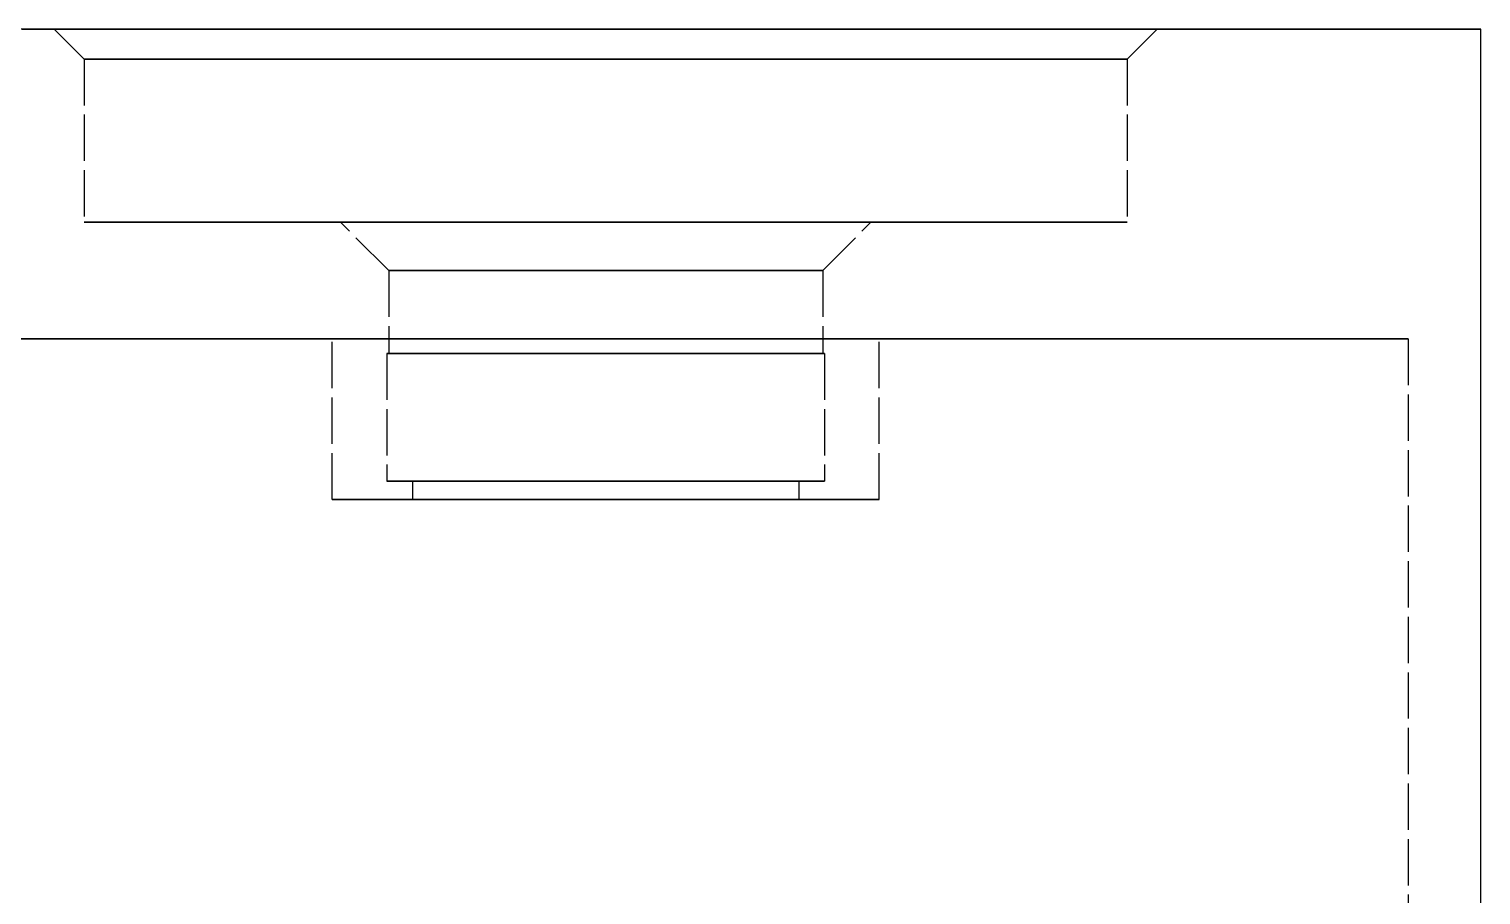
# Model space of a CAD drawing. Header units: millimetres. Extents: x -32 to 143, y -17 to 136.
# Drawn here: x 66.19 to 106, y 28.75 to 52.5 of the extents above; entities that cross this region are included whole.
import ezdxf

# ---------------------------------------------------------------- set-up
doc = ezdxf.new("R2010")
doc.units = ezdxf.units.MM
doc.linetypes.add('DASHED', pattern=[1.524, 1.27, -0.254])
doc.layers.add('HIDDEN', color=8, linetype='DASHED')
doc.layers.add('VISIBLE', color=7, linetype='CONTINUOUS')

msp = doc.modelspace()

# ---------------------------------------------------------------- linework, layer by layer
at = {"layer": 'HIDDEN'}
for points in [[(106, 52.5), (105.2381, 52.5), (104.47619, 52.5), (103.71429, 52.5), (102.95238, 52.5), (102.19048, 52.5), (101.42857, 52.5), (100.66667, 52.5), (99.90476, 52.5), (99.14286, 52.5), (98.38095, 52.5), (97.61905, 52.5), (96.85714, 52.5), (96.09524, 52.5), (95.33333, 52.5), (94.57143, 52.5), (93.80952, 52.5), (93.04762, 52.5), (92.28571, 52.5), (91.52381, 52.5), (90.7619, 52.5), (90, 52.5), (89.2381, 52.5), (88.47619, 52.5), (87.71429, 52.5), (86.95238, 52.5), (86.19048, 52.5), (85.42857, 52.5), (84.66667, 52.5), (83.90476, 52.5), (83.14286, 52.5), (82.38095, 52.5), (81.61905, 52.5), (80.85714, 52.5), (80.09524, 52.5), (79.33333, 52.5), (78.57143, 52.5), (77.80952, 52.5), (77.04762, 52.5), (76.28571, 52.5), (75.52381, 52.5), (74.7619, 52.5), (74, 52.5), (73.2381, 52.5), (72.47619, 52.5), (71.71429, 52.5), (70.95238, 52.5), (70.19048, 52.5), (69.42857, 52.5), (68.66667, 52.5), (67.90476, 52.5), (67.14286, 52.5), (66.38095, 52.5), (65.61905, 52.5)], [(97.12426, 52.5), (96.64413, 52.5), (96.16399, 52.5), (95.68386, 52.5), (95.20372, 52.5), (94.72359, 52.5), (94.24345, 52.5), (93.76332, 52.5), (93.28318, 52.5), (92.80305, 52.5), (92.32291, 52.5), (91.84278, 52.5), (91.36264, 52.5), (90.8825, 52.5), (90.40237, 52.5), (89.92223, 52.5), (89.4421, 52.5), (88.96196, 52.5), (88.48183, 52.5), (88.00169, 52.5), (87.52156, 52.5), (87.04142, 52.5), (86.56129, 52.5), (86.08115, 52.5), (85.60102, 52.5), (85.12088, 52.5), (84.64074, 52.5), (84.16061, 52.5), (83.68047, 52.5), (83.20034, 52.5), (82.7202, 52.5), (82.24007, 52.5), (81.75993, 52.5), (81.2798, 52.5), (80.79966, 52.5), (80.31953, 52.5), (79.83939, 52.5), (79.35926, 52.5), (78.87912, 52.5), (78.39898, 52.5), (77.91885, 52.5), (77.43871, 52.5), (76.95858, 52.5), (76.47844, 52.5), (75.99831, 52.5), (75.51817, 52.5), (75.03804, 52.5), (74.5579, 52.5), (74.07777, 52.5), (73.59763, 52.5), (73.1175, 52.5), (72.63736, 52.5), (72.15722, 52.5), (71.67709, 52.5), (71.19695, 52.5), (70.71682, 52.5), (70.23668, 52.5), (69.75655, 52.5), (69.27641, 52.5), (68.79628, 52.5), (68.31614, 52.5), (67.83601, 52.5), (67.35587, 52.5), (66.87574, 52.5)], [(66.87574, 52.5), (67.1158, 52.5), (67.35587, 52.5), (67.59594, 52.5), (67.83601, 52.5), (68.07607, 52.5), (68.31614, 52.5), (68.55621, 52.5), (68.79628, 52.5), (69.03635, 52.5), (69.27641, 52.5), (69.51648, 52.5), (69.75655, 52.5), (69.99662, 52.5), (70.23668, 52.5), (70.47675, 52.5), (70.71682, 52.5), (70.95689, 52.5), (71.19695, 52.5), (71.43702, 52.5), (71.67709, 52.5), (71.91716, 52.5), (72.15722, 52.5), (72.39729, 52.5), (72.63736, 52.5), (72.87743, 52.5), (73.1175, 52.5), (73.35756, 52.5), (73.59763, 52.5), (73.8377, 52.5), (74.07777, 52.5), (74.31783, 52.5), (74.5579, 52.5), (74.79797, 52.5), (75.03804, 52.5), (75.2781, 52.5), (75.51817, 52.5), (75.75824, 52.5), (75.99831, 52.5), (76.23838, 52.5), (76.47844, 52.5), (76.71851, 52.5), (76.95858, 52.5), (77.19865, 52.5), (77.43871, 52.5), (77.67878, 52.5), (77.91885, 52.5), (78.15892, 52.5), (78.39898, 52.5), (78.63905, 52.5), (78.87912, 52.5), (79.11919, 52.5), (79.35926, 52.5), (79.59932, 52.5), (79.83939, 52.5), (80.07946, 52.5), (80.31953, 52.5), (80.55959, 52.5), (80.79966, 52.5), (81.03973, 52.5), (81.2798, 52.5), (81.51986, 52.5), (81.75993, 52.5), (82, 52.5)], [(67.7, 51.67574), (66.87574, 52.5)], [(82, 52.5), (82.24007, 52.5), (82.48014, 52.5), (82.7202, 52.5), (82.96027, 52.5), (83.20034, 52.5), (83.44041, 52.5), (83.68047, 52.5), (83.92054, 52.5), (84.16061, 52.5), (84.40068, 52.5), (84.64074, 52.5), (84.88081, 52.5), (85.12088, 52.5), (85.36095, 52.5), (85.60102, 52.5), (85.84108, 52.5), (86.08115, 52.5), (86.32122, 52.5), (86.56129, 52.5), (86.80135, 52.5), (87.04142, 52.5), (87.28149, 52.5), (87.52156, 52.5), (87.76162, 52.5), (88.00169, 52.5), (88.24176, 52.5), (88.48183, 52.5), (88.7219, 52.5), (88.96196, 52.5), (89.20203, 52.5), (89.4421, 52.5), (89.68217, 52.5), (89.92223, 52.5), (90.1623, 52.5), (90.40237, 52.5), (90.64244, 52.5), (90.8825, 52.5), (91.12257, 52.5), (91.36264, 52.5), (91.60271, 52.5), (91.84278, 52.5), (92.08284, 52.5), (92.32291, 52.5), (92.56298, 52.5), (92.80305, 52.5), (93.04311, 52.5), (93.28318, 52.5), (93.52325, 52.5), (93.76332, 52.5), (94.00338, 52.5), (94.24345, 52.5), (94.48352, 52.5), (94.72359, 52.5), (94.96365, 52.5), (95.20372, 52.5), (95.44379, 52.5), (95.68386, 52.5), (95.92393, 52.5), (96.16399, 52.5), (96.40406, 52.5), (96.64413, 52.5), (96.8842, 52.5), (97.12426, 52.5)], [(96.3, 51.67574), (97.12426, 52.5)], [(96.3, 51.67574), (95.84603, 51.67574), (95.39206, 51.67574), (94.9381, 51.67574), (94.48413, 51.67574), (94.03016, 51.67574), (93.57619, 51.67574), (93.12222, 51.67574), (92.66825, 51.67574), (92.21429, 51.67574), (91.76032, 51.67574), (91.30635, 51.67574), (90.85238, 51.67574), (90.39841, 51.67574), (89.94444, 51.67574), (89.49048, 51.67574), (89.03651, 51.67574), (88.58254, 51.67574), (88.12857, 51.67574), (87.6746, 51.67574), (87.22063, 51.67574), (86.76667, 51.67574), (86.3127, 51.67574), (85.85873, 51.67574), (85.40476, 51.67574), (84.95079, 51.67574), (84.49683, 51.67574), (84.04286, 51.67574), (83.58889, 51.67574), (83.13492, 51.67574), (82.68095, 51.67574), (82.22698, 51.67574), (81.77302, 51.67574), (81.31905, 51.67574), (80.86508, 51.67574), (80.41111, 51.67574), (79.95714, 51.67574), (79.50317, 51.67574), (79.04921, 51.67574), (78.59524, 51.67574), (78.14127, 51.67574), (77.6873, 51.67574), (77.23333, 51.67574), (76.77937, 51.67574), (76.3254, 51.67574), (75.87143, 51.67574), (75.41746, 51.67574), (74.96349, 51.67574), (74.50952, 51.67574), (74.05556, 51.67574), (73.60159, 51.67574), (73.14762, 51.67574), (72.69365, 51.67574), (72.23968, 51.67574), (71.78571, 51.67574), (71.33175, 51.67574), (70.87778, 51.67574), (70.42381, 51.67574), (69.96984, 51.67574), (69.51587, 51.67574), (69.0619, 51.67574), (68.60794, 51.67574), (68.15397, 51.67574), (67.7, 51.67574)], [(67.7, 51.67574), (67.92698, 51.67574), (68.15397, 51.67574), (68.38095, 51.67574), (68.60794, 51.67574), (68.83492, 51.67574), (69.0619, 51.67574), (69.28889, 51.67574), (69.51587, 51.67574), (69.74286, 51.67574), (69.96984, 51.67574), (70.19683, 51.67574), (70.42381, 51.67574), (70.65079, 51.67574), (70.87778, 51.67574), (71.10476, 51.67574), (71.33175, 51.67574), (71.55873, 51.67574), (71.78571, 51.67574), (72.0127, 51.67574), (72.23968, 51.67574), (72.46667, 51.67574), (72.69365, 51.67574), (72.92063, 51.67574), (73.14762, 51.67574), (73.3746, 51.67574), (73.60159, 51.67574), (73.82857, 51.67574), (74.05556, 51.67574), (74.28254, 51.67574), (74.50952, 51.67574), (74.73651, 51.67574), (74.96349, 51.67574), (75.19048, 51.67574), (75.41746, 51.67574), (75.64444, 51.67574), (75.87143, 51.67574), (76.09841, 51.67574), (76.3254, 51.67574), (76.55238, 51.67574), (76.77937, 51.67574), (77.00635, 51.67574), (77.23333, 51.67574), (77.46032, 51.67574), (77.6873, 51.67574), (77.91429, 51.67574), (78.14127, 51.67574), (78.36825, 51.67574), (78.59524, 51.67574), (78.82222, 51.67574), (79.04921, 51.67574), (79.27619, 51.67574), (79.50317, 51.67574), (79.73016, 51.67574), (79.95714, 51.67574), (80.18413, 51.67574), (80.41111, 51.67574), (80.6381, 51.67574), (80.86508, 51.67574), (81.09206, 51.67574), (81.31905, 51.67574), (81.54603, 51.67574), (81.77302, 51.67574), (82, 51.67574)], [(67.7, 51.67574), (67.7, 47.2)], [(82, 51.67574), (82.22698, 51.67574), (82.45397, 51.67574), (82.68095, 51.67574), (82.90794, 51.67574), (83.13492, 51.67574), (83.3619, 51.67574), (83.58889, 51.67574), (83.81587, 51.67574), (84.04286, 51.67574), (84.26984, 51.67574), (84.49683, 51.67574), (84.72381, 51.67574), (84.95079, 51.67574), (85.17778, 51.67574), (85.40476, 51.67574), (85.63175, 51.67574), (85.85873, 51.67574), (86.08571, 51.67574), (86.3127, 51.67574), (86.53968, 51.67574), (86.76667, 51.67574), (86.99365, 51.67574), (87.22063, 51.67574), (87.44762, 51.67574), (87.6746, 51.67574), (87.90159, 51.67574), (88.12857, 51.67574), (88.35556, 51.67574), (88.58254, 51.67574), (88.80952, 51.67574), (89.03651, 51.67574), (89.26349, 51.67574), (89.49048, 51.67574), (89.71746, 51.67574), (89.94444, 51.67574), (90.17143, 51.67574), (90.39841, 51.67574), (90.6254, 51.67574), (90.85238, 51.67574), (91.07937, 51.67574), (91.30635, 51.67574), (91.53333, 51.67574), (91.76032, 51.67574), (91.9873, 51.67574), (92.21429, 51.67574), (92.44127, 51.67574), (92.66825, 51.67574), (92.89524, 51.67574), (93.12222, 51.67574), (93.34921, 51.67574), (93.57619, 51.67574), (93.80317, 51.67574), (94.03016, 51.67574), (94.25714, 51.67574), (94.48413, 51.67574), (94.71111, 51.67574), (94.9381, 51.67574), (95.16508, 51.67574), (95.39206, 51.67574), (95.61905, 51.67574), (95.84603, 51.67574), (96.07302, 51.67574), (96.3, 51.67574)], [(96.3, 51.67574), (96.3, 47.2)], [(96.3, 47.2), (95.84603, 47.2), (95.39206, 47.2), (94.9381, 47.2), (94.48413, 47.2), (94.03016, 47.2), (93.57619, 47.2), (93.12222, 47.2), (92.66825, 47.2), (92.21429, 47.2), (91.76032, 47.2), (91.30635, 47.2), (90.85238, 47.2), (90.39841, 47.2), (89.94444, 47.2), (89.49048, 47.2), (89.03651, 47.2), (88.58254, 47.2), (88.12857, 47.2), (87.6746, 47.2), (87.22063, 47.2), (86.76667, 47.2), (86.3127, 47.2), (85.85873, 47.2), (85.40476, 47.2), (84.95079, 47.2), (84.49683, 47.2), (84.04286, 47.2), (83.58889, 47.2), (83.13492, 47.2), (82.68095, 47.2), (82.22698, 47.2), (81.77302, 47.2), (81.31905, 47.2), (80.86508, 47.2), (80.41111, 47.2), (79.95714, 47.2), (79.50317, 47.2), (79.04921, 47.2), (78.59524, 47.2), (78.14127, 47.2), (77.6873, 47.2), (77.23333, 47.2), (76.77937, 47.2), (76.3254, 47.2), (75.87143, 47.2), (75.41746, 47.2), (74.96349, 47.2), (74.50952, 47.2), (74.05556, 47.2), (73.60159, 47.2), (73.14762, 47.2), (72.69365, 47.2), (72.23968, 47.2), (71.78571, 47.2), (71.33175, 47.2), (70.87778, 47.2), (70.42381, 47.2), (69.96984, 47.2), (69.51587, 47.2), (69.0619, 47.2), (68.60794, 47.2), (68.15397, 47.2), (67.7, 47.2)], [(67.7, 47.2), (67.92698, 47.2), (68.15397, 47.2), (68.38095, 47.2), (68.60794, 47.2), (68.83492, 47.2), (69.0619, 47.2), (69.28889, 47.2), (69.51587, 47.2), (69.74286, 47.2), (69.96984, 47.2), (70.19683, 47.2), (70.42381, 47.2), (70.65079, 47.2), (70.87778, 47.2), (71.10476, 47.2), (71.33175, 47.2), (71.55873, 47.2), (71.78571, 47.2), (72.0127, 47.2), (72.23968, 47.2), (72.46667, 47.2), (72.69365, 47.2), (72.92063, 47.2), (73.14762, 47.2), (73.3746, 47.2), (73.60159, 47.2), (73.82857, 47.2), (74.05556, 47.2), (74.28254, 47.2), (74.50952, 47.2), (74.73651, 47.2), (74.96349, 47.2), (75.19048, 47.2), (75.41746, 47.2), (75.64444, 47.2), (75.87143, 47.2), (76.09841, 47.2), (76.3254, 47.2), (76.55238, 47.2), (76.77937, 47.2), (77.00635, 47.2), (77.23333, 47.2), (77.46032, 47.2), (77.6873, 47.2), (77.91429, 47.2), (78.14127, 47.2), (78.36825, 47.2), (78.59524, 47.2), (78.82222, 47.2), (79.04921, 47.2), (79.27619, 47.2), (79.50317, 47.2), (79.73016, 47.2), (79.95714, 47.2), (80.18413, 47.2), (80.41111, 47.2), (80.6381, 47.2), (80.86508, 47.2), (81.09206, 47.2), (81.31905, 47.2), (81.54603, 47.2), (81.77302, 47.2), (82, 47.2)], [(89.27426, 47.2), (89.04334, 47.2), (88.81241, 47.2), (88.58148, 47.2), (88.35055, 47.2), (88.11962, 47.2), (87.88869, 47.2), (87.65776, 47.2), (87.42683, 47.2), (87.1959, 47.2), (86.96497, 47.2), (86.73404, 47.2), (86.50312, 47.2), (86.27219, 47.2), (86.04126, 47.2), (85.81033, 47.2), (85.5794, 47.2), (85.34847, 47.2), (85.11754, 47.2), (84.88661, 47.2), (84.65568, 47.2), (84.42475, 47.2), (84.19383, 47.2), (83.9629, 47.2), (83.73197, 47.2), (83.50104, 47.2), (83.27011, 47.2), (83.03918, 47.2), (82.80825, 47.2), (82.57732, 47.2), (82.34639, 47.2), (82.11546, 47.2), (81.88454, 47.2), (81.65361, 47.2), (81.42268, 47.2), (81.19175, 47.2), (80.96082, 47.2), (80.72989, 47.2), (80.49896, 47.2), (80.26803, 47.2), (80.0371, 47.2), (79.80617, 47.2), (79.57525, 47.2), (79.34432, 47.2), (79.11339, 47.2), (78.88246, 47.2), (78.65153, 47.2), (78.4206, 47.2), (78.18967, 47.2), (77.95874, 47.2), (77.72781, 47.2), (77.49688, 47.2), (77.26596, 47.2), (77.03503, 47.2), (76.8041, 47.2), (76.57317, 47.2), (76.34224, 47.2), (76.11131, 47.2), (75.88038, 47.2), (75.64945, 47.2), (75.41852, 47.2), (75.18759, 47.2), (74.95666, 47.2), (74.72574, 47.2)], [(74.72574, 47.2), (74.8412, 47.2), (74.95666, 47.2), (75.07213, 47.2), (75.18759, 47.2), (75.30306, 47.2), (75.41852, 47.2), (75.53399, 47.2), (75.64945, 47.2), (75.76492, 47.2), (75.88038, 47.2), (75.99585, 47.2), (76.11131, 47.2), (76.22677, 47.2), (76.34224, 47.2), (76.4577, 47.2), (76.57317, 47.2), (76.68863, 47.2), (76.8041, 47.2), (76.91956, 47.2), (77.03503, 47.2), (77.15049, 47.2), (77.26596, 47.2), (77.38142, 47.2), (77.49688, 47.2), (77.61235, 47.2), (77.72781, 47.2), (77.84328, 47.2), (77.95874, 47.2), (78.07421, 47.2), (78.18967, 47.2), (78.30514, 47.2), (78.4206, 47.2), (78.53606, 47.2), (78.65153, 47.2), (78.76699, 47.2), (78.88246, 47.2), (78.99792, 47.2), (79.11339, 47.2), (79.22885, 47.2), (79.34432, 47.2), (79.45978, 47.2), (79.57525, 47.2), (79.69071, 47.2), (79.80617, 47.2), (79.92164, 47.2), (80.0371, 47.2), (80.15257, 47.2), (80.26803, 47.2), (80.3835, 47.2), (80.49896, 47.2), (80.61443, 47.2), (80.72989, 47.2), (80.84535, 47.2), (80.96082, 47.2), (81.07628, 47.2), (81.19175, 47.2), (81.30721, 47.2), (81.42268, 47.2), (81.53814, 47.2), (81.65361, 47.2), (81.76907, 47.2), (81.88454, 47.2), (82, 47.2)], [(76.05, 45.87574), (74.72574, 47.2)], [(82, 47.2), (82.22698, 47.2), (82.45397, 47.2), (82.68095, 47.2), (82.90794, 47.2), (83.13492, 47.2), (83.3619, 47.2), (83.58889, 47.2), (83.81587, 47.2), (84.04286, 47.2), (84.26984, 47.2), (84.49683, 47.2), (84.72381, 47.2), (84.95079, 47.2), (85.17778, 47.2), (85.40476, 47.2), (85.63175, 47.2), (85.85873, 47.2), (86.08571, 47.2), (86.3127, 47.2), (86.53968, 47.2), (86.76667, 47.2), (86.99365, 47.2), (87.22063, 47.2), (87.44762, 47.2), (87.6746, 47.2), (87.90159, 47.2), (88.12857, 47.2), (88.35556, 47.2), (88.58254, 47.2), (88.80952, 47.2), (89.03651, 47.2), (89.26349, 47.2), (89.49048, 47.2), (89.71746, 47.2), (89.94444, 47.2), (90.17143, 47.2), (90.39841, 47.2), (90.6254, 47.2), (90.85238, 47.2), (91.07937, 47.2), (91.30635, 47.2), (91.53333, 47.2), (91.76032, 47.2), (91.9873, 47.2), (92.21429, 47.2), (92.44127, 47.2), (92.66825, 47.2), (92.89524, 47.2), (93.12222, 47.2), (93.34921, 47.2), (93.57619, 47.2), (93.80317, 47.2), (94.03016, 47.2), (94.25714, 47.2), (94.48413, 47.2), (94.71111, 47.2), (94.9381, 47.2), (95.16508, 47.2), (95.39206, 47.2), (95.61905, 47.2), (95.84603, 47.2), (96.07302, 47.2), (96.3, 47.2)], [(82, 47.2), (82.11546, 47.2), (82.23093, 47.2), (82.34639, 47.2), (82.46186, 47.2), (82.57732, 47.2), (82.69279, 47.2), (82.80825, 47.2), (82.92372, 47.2), (83.03918, 47.2), (83.15465, 47.2), (83.27011, 47.2), (83.38557, 47.2), (83.50104, 47.2), (83.6165, 47.2), (83.73197, 47.2), (83.84743, 47.2), (83.9629, 47.2), (84.07836, 47.2), (84.19383, 47.2), (84.30929, 47.2), (84.42475, 47.2), (84.54022, 47.2), (84.65568, 47.2), (84.77115, 47.2), (84.88661, 47.2), (85.00208, 47.2), (85.11754, 47.2), (85.23301, 47.2), (85.34847, 47.2), (85.46394, 47.2), (85.5794, 47.2), (85.69486, 47.2), (85.81033, 47.2), (85.92579, 47.2), (86.04126, 47.2), (86.15672, 47.2), (86.27219, 47.2), (86.38765, 47.2), (86.50312, 47.2), (86.61858, 47.2), (86.73404, 47.2), (86.84951, 47.2), (86.96497, 47.2), (87.08044, 47.2), (87.1959, 47.2), (87.31137, 47.2), (87.42683, 47.2), (87.5423, 47.2), (87.65776, 47.2), (87.77323, 47.2), (87.88869, 47.2), (88.00415, 47.2), (88.11962, 47.2), (88.23508, 47.2), (88.35055, 47.2), (88.46601, 47.2), (88.58148, 47.2), (88.69694, 47.2), (88.81241, 47.2), (88.92787, 47.2), (89.04334, 47.2), (89.1588, 47.2), (89.27426, 47.2)], [(87.95, 45.87574), (89.27426, 47.2)], [(87.95, 45.87574), (87.76111, 45.87574), (87.57222, 45.87574), (87.38333, 45.87574), (87.19444, 45.87574), (87.00556, 45.87574), (86.81667, 45.87574), (86.62778, 45.87574), (86.43889, 45.87574), (86.25, 45.87574), (86.06111, 45.87574), (85.87222, 45.87574), (85.68333, 45.87574), (85.49444, 45.87574), (85.30556, 45.87574), (85.11667, 45.87574), (84.92778, 45.87574), (84.73889, 45.87574), (84.55, 45.87574), (84.36111, 45.87574), (84.17222, 45.87574), (83.98333, 45.87574), (83.79444, 45.87574), (83.60556, 45.87574), (83.41667, 45.87574), (83.22778, 45.87574), (83.03889, 45.87574), (82.85, 45.87574), (82.66111, 45.87574), (82.47222, 45.87574), (82.28333, 45.87574), (82.09444, 45.87574), (81.90556, 45.87574), (81.71667, 45.87574), (81.52778, 45.87574), (81.33889, 45.87574), (81.15, 45.87574), (80.96111, 45.87574), (80.77222, 45.87574), (80.58333, 45.87574), (80.39444, 45.87574), (80.20556, 45.87574), (80.01667, 45.87574), (79.82778, 45.87574), (79.63889, 45.87574), (79.45, 45.87574), (79.26111, 45.87574), (79.07222, 45.87574), (78.88333, 45.87574), (78.69444, 45.87574), (78.50556, 45.87574), (78.31667, 45.87574), (78.12778, 45.87574), (77.93889, 45.87574), (77.75, 45.87574), (77.56111, 45.87574), (77.37222, 45.87574), (77.18333, 45.87574), (76.99444, 45.87574), (76.80556, 45.87574), (76.61667, 45.87574), (76.42778, 45.87574), (76.23889, 45.87574), (76.05, 45.87574)], [(76.05, 45.87574), (76.14444, 45.87574), (76.23889, 45.87574), (76.33333, 45.87574), (76.42778, 45.87574), (76.52222, 45.87574), (76.61667, 45.87574), (76.71111, 45.87574), (76.80556, 45.87574), (76.9, 45.87574), (76.99444, 45.87574), (77.08889, 45.87574), (77.18333, 45.87574), (77.27778, 45.87574), (77.37222, 45.87574), (77.46667, 45.87574), (77.56111, 45.87574), (77.65556, 45.87574), (77.75, 45.87574), (77.84444, 45.87574), (77.93889, 45.87574), (78.03333, 45.87574), (78.12778, 45.87574), (78.22222, 45.87574), (78.31667, 45.87574), (78.41111, 45.87574), (78.50556, 45.87574), (78.6, 45.87574), (78.69444, 45.87574), (78.78889, 45.87574), (78.88333, 45.87574), (78.97778, 45.87574), (79.07222, 45.87574), (79.16667, 45.87574), (79.26111, 45.87574), (79.35556, 45.87574), (79.45, 45.87574), (79.54444, 45.87574), (79.63889, 45.87574), (79.73333, 45.87574), (79.82778, 45.87574), (79.92222, 45.87574), (80.01667, 45.87574), (80.11111, 45.87574), (80.20556, 45.87574), (80.3, 45.87574), (80.39444, 45.87574), (80.48889, 45.87574), (80.58333, 45.87574), (80.67778, 45.87574), (80.77222, 45.87574), (80.86667, 45.87574), (80.96111, 45.87574), (81.05556, 45.87574), (81.15, 45.87574), (81.24444, 45.87574), (81.33889, 45.87574), (81.43333, 45.87574), (81.52778, 45.87574), (81.62222, 45.87574), (81.71667, 45.87574), (81.81111, 45.87574), (81.90556, 45.87574), (82, 45.87574)], [(76.05, 45.87574), (76.05, 43.6)], [(82, 45.87574), (82.09444, 45.87574), (82.18889, 45.87574), (82.28333, 45.87574), (82.37778, 45.87574), (82.47222, 45.87574), (82.56667, 45.87574), (82.66111, 45.87574), (82.75556, 45.87574), (82.85, 45.87574), (82.94444, 45.87574), (83.03889, 45.87574), (83.13333, 45.87574), (83.22778, 45.87574), (83.32222, 45.87574), (83.41667, 45.87574), (83.51111, 45.87574), (83.60556, 45.87574), (83.7, 45.87574), (83.79444, 45.87574), (83.88889, 45.87574), (83.98333, 45.87574), (84.07778, 45.87574), (84.17222, 45.87574), (84.26667, 45.87574), (84.36111, 45.87574), (84.45556, 45.87574), (84.55, 45.87574), (84.64444, 45.87574), (84.73889, 45.87574), (84.83333, 45.87574), (84.92778, 45.87574), (85.02222, 45.87574), (85.11667, 45.87574), (85.21111, 45.87574), (85.30556, 45.87574), (85.4, 45.87574), (85.49444, 45.87574), (85.58889, 45.87574), (85.68333, 45.87574), (85.77778, 45.87574), (85.87222, 45.87574), (85.96667, 45.87574), (86.06111, 45.87574), (86.15556, 45.87574), (86.25, 45.87574), (86.34444, 45.87574), (86.43889, 45.87574), (86.53333, 45.87574), (86.62778, 45.87574), (86.72222, 45.87574), (86.81667, 45.87574), (86.91111, 45.87574), (87.00556, 45.87574), (87.1, 45.87574), (87.19444, 45.87574), (87.28889, 45.87574), (87.38333, 45.87574), (87.47778, 45.87574), (87.57222, 45.87574), (87.66667, 45.87574), (87.76111, 45.87574), (87.85556, 45.87574), (87.95, 45.87574)], [(87.95, 45.87574), (87.95, 43.6)], [(104, 44), (103.30159, 44), (102.60317, 44), (101.90476, 44), (101.20635, 44), (100.50794, 44), (99.80952, 44), (99.11111, 44), (98.4127, 44), (97.71429, 44), (97.01587, 44), (96.31746, 44), (95.61905, 44), (94.92063, 44), (94.22222, 44), (93.52381, 44), (92.8254, 44), (92.12698, 44), (91.42857, 44), (90.73016, 44), (90.03175, 44), (89.33333, 44), (88.63492, 44), (87.93651, 44), (87.2381, 44), (86.53968, 44), (85.84127, 44), (85.14286, 44), (84.44444, 44), (83.74603, 44), (83.04762, 44), (82.34921, 44), (81.65079, 44), (80.95238, 44), (80.25397, 44), (79.55556, 44), (78.85714, 44), (78.15873, 44), (77.46032, 44), (76.7619, 44), (76.06349, 44), (75.36508, 44), (74.66667, 44), (73.96825, 44), (73.26984, 44), (72.57143, 44), (71.87302, 44), (71.1746, 44), (70.47619, 44), (69.77778, 44), (69.07937, 44), (68.38095, 44), (67.68254, 44), (66.98413, 44), (66.28571, 44), (65.5873, 44)], [(65.93651, 44), (66.28571, 44), (66.63492, 44), (66.98413, 44), (67.33333, 44), (67.68254, 44), (68.03175, 44), (68.38095, 44), (68.73016, 44), (69.07937, 44), (69.42857, 44), (69.77778, 44), (70.12698, 44), (70.47619, 44), (70.8254, 44), (71.1746, 44), (71.52381, 44), (71.87302, 44), (72.22222, 44), (72.57143, 44), (72.92063, 44), (73.26984, 44), (73.61905, 44), (73.96825, 44), (74.31746, 44), (74.66667, 44), (75.01587, 44), (75.36508, 44), (75.71429, 44), (76.06349, 44), (76.4127, 44), (76.7619, 44), (77.11111, 44), (77.46032, 44), (77.80952, 44), (78.15873, 44), (78.50794, 44), (78.85714, 44), (79.20635, 44), (79.55556, 44), (79.90476, 44), (80.25397, 44), (80.60317, 44), (80.95238, 44), (81.30159, 44), (81.65079, 44), (82, 44)], [(89.5, 44), (89.2619, 44), (89.02381, 44), (88.78571, 44), (88.54762, 44), (88.30952, 44), (88.07143, 44), (87.83333, 44), (87.59524, 44), (87.35714, 44), (87.11905, 44), (86.88095, 44), (86.64286, 44), (86.40476, 44), (86.16667, 44), (85.92857, 44), (85.69048, 44), (85.45238, 44), (85.21429, 44), (84.97619, 44), (84.7381, 44), (84.5, 44), (84.2619, 44), (84.02381, 44), (83.78571, 44), (83.54762, 44), (83.30952, 44), (83.07143, 44), (82.83333, 44), (82.59524, 44), (82.35714, 44), (82.11905, 44), (81.88095, 44), (81.64286, 44), (81.40476, 44), (81.16667, 44), (80.92857, 44), (80.69048, 44), (80.45238, 44), (80.21429, 44), (79.97619, 44), (79.7381, 44), (79.5, 44), (79.2619, 44), (79.02381, 44), (78.78571, 44), (78.54762, 44), (78.30952, 44), (78.07143, 44), (77.83333, 44), (77.59524, 44), (77.35714, 44), (77.11905, 44), (76.88095, 44), (76.64286, 44), (76.40476, 44), (76.16667, 44), (75.92857, 44), (75.69048, 44), (75.45238, 44), (75.21429, 44), (74.97619, 44), (74.7381, 44), (74.5, 44)], [(74.5, 44), (74.61905, 44), (74.7381, 44), (74.85714, 44), (74.97619, 44), (75.09524, 44), (75.21429, 44), (75.33333, 44), (75.45238, 44), (75.57143, 44), (75.69048, 44), (75.80952, 44), (75.92857, 44), (76.04762, 44), (76.16667, 44), (76.28571, 44), (76.40476, 44), (76.52381, 44), (76.64286, 44), (76.7619, 44), (76.88095, 44), (77, 44), (77.11905, 44), (77.2381, 44), (77.35714, 44), (77.47619, 44), (77.59524, 44), (77.71429, 44), (77.83333, 44), (77.95238, 44), (78.07143, 44), (78.19048, 44), (78.30952, 44), (78.42857, 44), (78.54762, 44), (78.66667, 44), (78.78571, 44), (78.90476, 44), (79.02381, 44), (79.14286, 44), (79.2619, 44), (79.38095, 44), (79.5, 44), (79.61905, 44), (79.7381, 44), (79.85714, 44), (79.97619, 44), (80.09524, 44), (80.21429, 44), (80.33333, 44), (80.45238, 44), (80.57143, 44), (80.69048, 44), (80.80952, 44), (80.92857, 44), (81.04762, 44), (81.16667, 44), (81.28571, 44), (81.40476, 44), (81.52381, 44), (81.64286, 44), (81.7619, 44), (81.88095, 44), (82, 44)], [(74.5, 39.6), (74.5, 44)], [(82, 44), (82.11905, 44), (82.2381, 44), (82.35714, 44), (82.47619, 44), (82.59524, 44), (82.71429, 44), (82.83333, 44), (82.95238, 44), (83.07143, 44), (83.19048, 44), (83.30952, 44), (83.42857, 44), (83.54762, 44), (83.66667, 44), (83.78571, 44), (83.90476, 44), (84.02381, 44), (84.14286, 44), (84.2619, 44), (84.38095, 44), (84.5, 44), (84.61905, 44), (84.7381, 44), (84.85714, 44), (84.97619, 44), (85.09524, 44), (85.21429, 44), (85.33333, 44), (85.45238, 44), (85.57143, 44), (85.69048, 44), (85.80952, 44), (85.92857, 44), (86.04762, 44), (86.16667, 44), (86.28571, 44), (86.40476, 44), (86.52381, 44), (86.64286, 44), (86.7619, 44), (86.88095, 44), (87, 44), (87.11905, 44), (87.2381, 44), (87.35714, 44), (87.47619, 44), (87.59524, 44), (87.71429, 44), (87.83333, 44), (87.95238, 44), (88.07143, 44), (88.19048, 44), (88.30952, 44), (88.42857, 44), (88.54762, 44), (88.66667, 44), (88.78571, 44), (88.90476, 44), (89.02381, 44), (89.14286, 44), (89.2619, 44), (89.38095, 44), (89.5, 44)], [(82, 44), (82.34921, 44), (82.69841, 44), (83.04762, 44), (83.39683, 44), (83.74603, 44), (84.09524, 44), (84.44444, 44), (84.79365, 44), (85.14286, 44), (85.49206, 44), (85.84127, 44), (86.19048, 44), (86.53968, 44), (86.88889, 44), (87.2381, 44), (87.5873, 44), (87.93651, 44), (88.28571, 44), (88.63492, 44), (88.98413, 44), (89.33333, 44), (89.68254, 44), (90.03175, 44), (90.38095, 44), (90.73016, 44), (91.07937, 44), (91.42857, 44), (91.77778, 44), (92.12698, 44), (92.47619, 44), (92.8254, 44), (93.1746, 44), (93.52381, 44), (93.87302, 44), (94.22222, 44), (94.57143, 44), (94.92063, 44), (95.26984, 44), (95.61905, 44), (95.96825, 44), (96.31746, 44), (96.66667, 44), (97.01587, 44), (97.36508, 44), (97.71429, 44), (98.06349, 44), (98.4127, 44), (98.7619, 44), (99.11111, 44), (99.46032, 44), (99.80952, 44), (100.15873, 44), (100.50794, 44), (100.85714, 44), (101.20635, 44), (101.55556, 44), (101.90476, 44), (102.25397, 44), (102.60317, 44), (102.95238, 44), (103.30159, 44), (103.65079, 44), (104, 44)], [(89.5, 39.6), (89.5, 44)], [(104, 44), (104, 5)], [(88, 43.6), (87.80952, 43.6), (87.61905, 43.6), (87.42857, 43.6), (87.2381, 43.6), (87.04762, 43.6), (86.85714, 43.6), (86.66667, 43.6), (86.47619, 43.6), (86.28571, 43.6), (86.09524, 43.6), (85.90476, 43.6), (85.71429, 43.6), (85.52381, 43.6), (85.33333, 43.6), (85.14286, 43.6), (84.95238, 43.6), (84.7619, 43.6), (84.57143, 43.6), (84.38095, 43.6), (84.19048, 43.6), (84, 43.6), (83.80952, 43.6), (83.61905, 43.6), (83.42857, 43.6), (83.2381, 43.6), (83.04762, 43.6), (82.85714, 43.6), (82.66667, 43.6), (82.47619, 43.6), (82.28571, 43.6), (82.09524, 43.6), (81.90476, 43.6), (81.71429, 43.6), (81.52381, 43.6), (81.33333, 43.6), (81.14286, 43.6), (80.95238, 43.6), (80.7619, 43.6), (80.57143, 43.6), (80.38095, 43.6), (80.19048, 43.6), (80, 43.6), (79.80952, 43.6), (79.61905, 43.6), (79.42857, 43.6), (79.2381, 43.6), (79.04762, 43.6), (78.85714, 43.6), (78.66667, 43.6), (78.47619, 43.6), (78.28571, 43.6), (78.09524, 43.6), (77.90476, 43.6), (77.71429, 43.6), (77.52381, 43.6), (77.33333, 43.6), (77.14286, 43.6), (76.95238, 43.6), (76.7619, 43.6), (76.57143, 43.6), (76.38095, 43.6), (76.19048, 43.6), (76, 43.6)], [(76, 43.6), (76.09524, 43.6), (76.19048, 43.6), (76.28571, 43.6), (76.38095, 43.6), (76.47619, 43.6), (76.57143, 43.6), (76.66667, 43.6), (76.7619, 43.6), (76.85714, 43.6), (76.95238, 43.6), (77.04762, 43.6), (77.14286, 43.6), (77.2381, 43.6), (77.33333, 43.6), (77.42857, 43.6), (77.52381, 43.6), (77.61905, 43.6), (77.71429, 43.6), (77.80952, 43.6), (77.90476, 43.6), (78, 43.6), (78.09524, 43.6), (78.19048, 43.6), (78.28571, 43.6), (78.38095, 43.6), (78.47619, 43.6), (78.57143, 43.6), (78.66667, 43.6), (78.7619, 43.6), (78.85714, 43.6), (78.95238, 43.6), (79.04762, 43.6), (79.14286, 43.6), (79.2381, 43.6), (79.33333, 43.6), (79.42857, 43.6), (79.52381, 43.6), (79.61905, 43.6), (79.71429, 43.6), (79.80952, 43.6), (79.90476, 43.6), (80, 43.6), (80.09524, 43.6), (80.19048, 43.6), (80.28571, 43.6), (80.38095, 43.6), (80.47619, 43.6), (80.57143, 43.6), (80.66667, 43.6), (80.7619, 43.6), (80.85714, 43.6), (80.95238, 43.6), (81.04762, 43.6), (81.14286, 43.6), (81.2381, 43.6), (81.33333, 43.6), (81.42857, 43.6), (81.52381, 43.6), (81.61905, 43.6), (81.71429, 43.6), (81.80952, 43.6), (81.90476, 43.6), (82, 43.6)], [(76, 43.6), (76, 40.1)], [(87.95, 43.6), (87.76111, 43.6), (87.57222, 43.6), (87.38333, 43.6), (87.19444, 43.6), (87.00556, 43.6), (86.81667, 43.6), (86.62778, 43.6), (86.43889, 43.6), (86.25, 43.6), (86.06111, 43.6), (85.87222, 43.6), (85.68333, 43.6), (85.49444, 43.6), (85.30556, 43.6), (85.11667, 43.6), (84.92778, 43.6), (84.73889, 43.6), (84.55, 43.6), (84.36111, 43.6), (84.17222, 43.6), (83.98333, 43.6), (83.79444, 43.6), (83.60556, 43.6), (83.41667, 43.6), (83.22778, 43.6), (83.03889, 43.6), (82.85, 43.6), (82.66111, 43.6), (82.47222, 43.6), (82.28333, 43.6), (82.09444, 43.6), (81.90556, 43.6), (81.71667, 43.6), (81.52778, 43.6), (81.33889, 43.6), (81.15, 43.6), (80.96111, 43.6), (80.77222, 43.6), (80.58333, 43.6), (80.39444, 43.6), (80.20556, 43.6), (80.01667, 43.6), (79.82778, 43.6), (79.63889, 43.6), (79.45, 43.6), (79.26111, 43.6), (79.07222, 43.6), (78.88333, 43.6), (78.69444, 43.6), (78.50556, 43.6), (78.31667, 43.6), (78.12778, 43.6), (77.93889, 43.6), (77.75, 43.6), (77.56111, 43.6), (77.37222, 43.6), (77.18333, 43.6), (76.99444, 43.6), (76.80556, 43.6), (76.61667, 43.6), (76.42778, 43.6), (76.23889, 43.6), (76.05, 43.6)], [(76.05, 43.6), (76.14444, 43.6), (76.23889, 43.6), (76.33333, 43.6), (76.42778, 43.6), (76.52222, 43.6), (76.61667, 43.6), (76.71111, 43.6), (76.80556, 43.6), (76.9, 43.6), (76.99444, 43.6), (77.08889, 43.6), (77.18333, 43.6), (77.27778, 43.6), (77.37222, 43.6), (77.46667, 43.6), (77.56111, 43.6), (77.65556, 43.6), (77.75, 43.6), (77.84444, 43.6), (77.93889, 43.6), (78.03333, 43.6), (78.12778, 43.6), (78.22222, 43.6), (78.31667, 43.6), (78.41111, 43.6), (78.50556, 43.6), (78.6, 43.6), (78.69444, 43.6), (78.78889, 43.6), (78.88333, 43.6), (78.97778, 43.6), (79.07222, 43.6), (79.16667, 43.6), (79.26111, 43.6), (79.35556, 43.6), (79.45, 43.6), (79.54444, 43.6), (79.63889, 43.6), (79.73333, 43.6), (79.82778, 43.6), (79.92222, 43.6), (80.01667, 43.6), (80.11111, 43.6), (80.20556, 43.6), (80.3, 43.6), (80.39444, 43.6), (80.48889, 43.6), (80.58333, 43.6), (80.67778, 43.6), (80.77222, 43.6), (80.86667, 43.6), (80.96111, 43.6), (81.05556, 43.6), (81.15, 43.6), (81.24444, 43.6), (81.33889, 43.6), (81.43333, 43.6), (81.52778, 43.6), (81.62222, 43.6), (81.71667, 43.6), (81.81111, 43.6), (81.90556, 43.6), (82, 43.6)], [(82, 43.6), (82.09444, 43.6), (82.18889, 43.6), (82.28333, 43.6), (82.37778, 43.6), (82.47222, 43.6), (82.56667, 43.6), (82.66111, 43.6), (82.75556, 43.6), (82.85, 43.6), (82.94444, 43.6), (83.03889, 43.6), (83.13333, 43.6), (83.22778, 43.6), (83.32222, 43.6), (83.41667, 43.6), (83.51111, 43.6), (83.60556, 43.6), (83.7, 43.6), (83.79444, 43.6), (83.88889, 43.6), (83.98333, 43.6), (84.07778, 43.6), (84.17222, 43.6), (84.26667, 43.6), (84.36111, 43.6), (84.45556, 43.6), (84.55, 43.6), (84.64444, 43.6), (84.73889, 43.6), (84.83333, 43.6), (84.92778, 43.6), (85.02222, 43.6), (85.11667, 43.6), (85.21111, 43.6), (85.30556, 43.6), (85.4, 43.6), (85.49444, 43.6), (85.58889, 43.6), (85.68333, 43.6), (85.77778, 43.6), (85.87222, 43.6), (85.96667, 43.6), (86.06111, 43.6), (86.15556, 43.6), (86.25, 43.6), (86.34444, 43.6), (86.43889, 43.6), (86.53333, 43.6), (86.62778, 43.6), (86.72222, 43.6), (86.81667, 43.6), (86.91111, 43.6), (87.00556, 43.6), (87.1, 43.6), (87.19444, 43.6), (87.28889, 43.6), (87.38333, 43.6), (87.47778, 43.6), (87.57222, 43.6), (87.66667, 43.6), (87.76111, 43.6), (87.85556, 43.6), (87.95, 43.6)], [(82, 43.6), (82.09524, 43.6), (82.19048, 43.6), (82.28571, 43.6), (82.38095, 43.6), (82.47619, 43.6), (82.57143, 43.6), (82.66667, 43.6), (82.7619, 43.6), (82.85714, 43.6), (82.95238, 43.6), (83.04762, 43.6), (83.14286, 43.6), (83.2381, 43.6), (83.33333, 43.6), (83.42857, 43.6), (83.52381, 43.6), (83.61905, 43.6), (83.71429, 43.6), (83.80952, 43.6), (83.90476, 43.6), (84, 43.6), (84.09524, 43.6), (84.19048, 43.6), (84.28571, 43.6), (84.38095, 43.6), (84.47619, 43.6), (84.57143, 43.6), (84.66667, 43.6), (84.7619, 43.6), (84.85714, 43.6), (84.95238, 43.6), (85.04762, 43.6), (85.14286, 43.6), (85.2381, 43.6), (85.33333, 43.6), (85.42857, 43.6), (85.52381, 43.6), (85.61905, 43.6), (85.71429, 43.6), (85.80952, 43.6), (85.90476, 43.6), (86, 43.6), (86.09524, 43.6), (86.19048, 43.6), (86.28571, 43.6), (86.38095, 43.6), (86.47619, 43.6), (86.57143, 43.6), (86.66667, 43.6), (86.7619, 43.6), (86.85714, 43.6), (86.95238, 43.6), (87.04762, 43.6), (87.14286, 43.6), (87.2381, 43.6), (87.33333, 43.6), (87.42857, 43.6), (87.52381, 43.6), (87.61905, 43.6), (87.71429, 43.6), (87.80952, 43.6), (87.90476, 43.6), (88, 43.6)], [(88, 43.6), (88, 40.1)], [(88, 40.1), (87.80952, 40.1), (87.61905, 40.1), (87.42857, 40.1), (87.2381, 40.1), (87.04762, 40.1), (86.85714, 40.1), (86.66667, 40.1), (86.47619, 40.1), (86.28571, 40.1), (86.09524, 40.1), (85.90476, 40.1), (85.71429, 40.1), (85.52381, 40.1), (85.33333, 40.1), (85.14286, 40.1), (84.95238, 40.1), (84.7619, 40.1), (84.57143, 40.1), (84.38095, 40.1), (84.19048, 40.1), (84, 40.1), (83.80952, 40.1), (83.61905, 40.1), (83.42857, 40.1), (83.2381, 40.1), (83.04762, 40.1), (82.85714, 40.1), (82.66667, 40.1), (82.47619, 40.1), (82.28571, 40.1), (82.09524, 40.1), (81.90476, 40.1), (81.71429, 40.1), (81.52381, 40.1), (81.33333, 40.1), (81.14286, 40.1), (80.95238, 40.1), (80.7619, 40.1), (80.57143, 40.1), (80.38095, 40.1), (80.19048, 40.1), (80, 40.1), (79.80952, 40.1), (79.61905, 40.1), (79.42857, 40.1), (79.2381, 40.1), (79.04762, 40.1), (78.85714, 40.1), (78.66667, 40.1), (78.47619, 40.1), (78.28571, 40.1), (78.09524, 40.1), (77.90476, 40.1), (77.71429, 40.1), (77.52381, 40.1), (77.33333, 40.1), (77.14286, 40.1), (76.95238, 40.1), (76.7619, 40.1), (76.57143, 40.1), (76.38095, 40.1), (76.19048, 40.1), (76, 40.1)], [(76, 40.1), (76.09524, 40.1), (76.19048, 40.1), (76.28571, 40.1), (76.38095, 40.1), (76.47619, 40.1), (76.57143, 40.1), (76.66667, 40.1), (76.7619, 40.1), (76.85714, 40.1), (76.95238, 40.1), (77.04762, 40.1), (77.14286, 40.1), (77.2381, 40.1), (77.33333, 40.1), (77.42857, 40.1), (77.52381, 40.1), (77.61905, 40.1), (77.71429, 40.1), (77.80952, 40.1), (77.90476, 40.1), (78, 40.1), (78.09524, 40.1), (78.19048, 40.1), (78.28571, 40.1), (78.38095, 40.1), (78.47619, 40.1), (78.57143, 40.1), (78.66667, 40.1), (78.7619, 40.1), (78.85714, 40.1), (78.95238, 40.1), (79.04762, 40.1), (79.14286, 40.1), (79.2381, 40.1), (79.33333, 40.1), (79.42857, 40.1), (79.52381, 40.1), (79.61905, 40.1), (79.71429, 40.1), (79.80952, 40.1), (79.90476, 40.1), (80, 40.1), (80.09524, 40.1), (80.19048, 40.1), (80.28571, 40.1), (80.38095, 40.1), (80.47619, 40.1), (80.57143, 40.1), (80.66667, 40.1), (80.7619, 40.1), (80.85714, 40.1), (80.95238, 40.1), (81.04762, 40.1), (81.14286, 40.1), (81.2381, 40.1), (81.33333, 40.1), (81.42857, 40.1), (81.52381, 40.1), (81.61905, 40.1), (81.71429, 40.1), (81.80952, 40.1), (81.90476, 40.1), (82, 40.1)], [(87.3, 40.1), (87.13175, 40.1), (86.96349, 40.1), (86.79524, 40.1), (86.62698, 40.1), (86.45873, 40.1), (86.29048, 40.1), (86.12222, 40.1), (85.95397, 40.1), (85.78571, 40.1), (85.61746, 40.1), (85.44921, 40.1), (85.28095, 40.1), (85.1127, 40.1), (84.94444, 40.1), (84.77619, 40.1), (84.60794, 40.1), (84.43968, 40.1), (84.27143, 40.1), (84.10317, 40.1), (83.93492, 40.1), (83.76667, 40.1), (83.59841, 40.1), (83.43016, 40.1), (83.2619, 40.1), (83.09365, 40.1), (82.9254, 40.1), (82.75714, 40.1), (82.58889, 40.1), (82.42063, 40.1), (82.25238, 40.1), (82.08413, 40.1), (81.91587, 40.1), (81.74762, 40.1), (81.57937, 40.1), (81.41111, 40.1), (81.24286, 40.1), (81.0746, 40.1), (80.90635, 40.1), (80.7381, 40.1), (80.56984, 40.1), (80.40159, 40.1), (80.23333, 40.1), (80.06508, 40.1), (79.89683, 40.1), (79.72857, 40.1), (79.56032, 40.1), (79.39206, 40.1), (79.22381, 40.1), (79.05556, 40.1), (78.8873, 40.1), (78.71905, 40.1), (78.55079, 40.1), (78.38254, 40.1), (78.21429, 40.1), (78.04603, 40.1), (77.87778, 40.1), (77.70952, 40.1), (77.54127, 40.1), (77.37302, 40.1), (77.20476, 40.1), (77.03651, 40.1), (76.86825, 40.1), (76.7, 40.1)], [(76.7, 40.1), (76.78413, 40.1), (76.86825, 40.1), (76.95238, 40.1), (77.03651, 40.1), (77.12063, 40.1), (77.20476, 40.1), (77.28889, 40.1), (77.37302, 40.1), (77.45714, 40.1), (77.54127, 40.1), (77.6254, 40.1), (77.70952, 40.1), (77.79365, 40.1), (77.87778, 40.1), (77.9619, 40.1), (78.04603, 40.1), (78.13016, 40.1), (78.21429, 40.1), (78.29841, 40.1), (78.38254, 40.1), (78.46667, 40.1), (78.55079, 40.1), (78.63492, 40.1), (78.71905, 40.1), (78.80317, 40.1), (78.8873, 40.1), (78.97143, 40.1), (79.05556, 40.1), (79.13968, 40.1), (79.22381, 40.1), (79.30794, 40.1), (79.39206, 40.1), (79.47619, 40.1), (79.56032, 40.1), (79.64444, 40.1), (79.72857, 40.1), (79.8127, 40.1), (79.89683, 40.1), (79.98095, 40.1), (80.06508, 40.1), (80.14921, 40.1), (80.23333, 40.1), (80.31746, 40.1), (80.40159, 40.1), (80.48571, 40.1), (80.56984, 40.1), (80.65397, 40.1), (80.7381, 40.1), (80.82222, 40.1), (80.90635, 40.1), (80.99048, 40.1), (81.0746, 40.1), (81.15873, 40.1), (81.24286, 40.1), (81.32698, 40.1), (81.41111, 40.1), (81.49524, 40.1), (81.57937, 40.1), (81.66349, 40.1), (81.74762, 40.1), (81.83175, 40.1), (81.91587, 40.1), (82, 40.1)], [(76.7, 40.1), (76.7, 39.6)], [(82, 40.1), (82.09524, 40.1), (82.19048, 40.1), (82.28571, 40.1), (82.38095, 40.1), (82.47619, 40.1), (82.57143, 40.1), (82.66667, 40.1), (82.7619, 40.1), (82.85714, 40.1), (82.95238, 40.1), (83.04762, 40.1), (83.14286, 40.1), (83.2381, 40.1), (83.33333, 40.1), (83.42857, 40.1), (83.52381, 40.1), (83.61905, 40.1), (83.71429, 40.1), (83.80952, 40.1), (83.90476, 40.1), (84, 40.1), (84.09524, 40.1), (84.19048, 40.1), (84.28571, 40.1), (84.38095, 40.1), (84.47619, 40.1), (84.57143, 40.1), (84.66667, 40.1), (84.7619, 40.1), (84.85714, 40.1), (84.95238, 40.1), (85.04762, 40.1), (85.14286, 40.1), (85.2381, 40.1), (85.33333, 40.1), (85.42857, 40.1), (85.52381, 40.1), (85.61905, 40.1), (85.71429, 40.1), (85.80952, 40.1), (85.90476, 40.1), (86, 40.1), (86.09524, 40.1), (86.19048, 40.1), (86.28571, 40.1), (86.38095, 40.1), (86.47619, 40.1), (86.57143, 40.1), (86.66667, 40.1), (86.7619, 40.1), (86.85714, 40.1), (86.95238, 40.1), (87.04762, 40.1), (87.14286, 40.1), (87.2381, 40.1), (87.33333, 40.1), (87.42857, 40.1), (87.52381, 40.1), (87.61905, 40.1), (87.71429, 40.1), (87.80952, 40.1), (87.90476, 40.1), (88, 40.1)], [(82, 40.1), (82.08413, 40.1), (82.16825, 40.1), (82.25238, 40.1), (82.33651, 40.1), (82.42063, 40.1), (82.50476, 40.1), (82.58889, 40.1), (82.67302, 40.1), (82.75714, 40.1), (82.84127, 40.1), (82.9254, 40.1), (83.00952, 40.1), (83.09365, 40.1), (83.17778, 40.1), (83.2619, 40.1), (83.34603, 40.1), (83.43016, 40.1), (83.51429, 40.1), (83.59841, 40.1), (83.68254, 40.1), (83.76667, 40.1), (83.85079, 40.1), (83.93492, 40.1), (84.01905, 40.1), (84.10317, 40.1), (84.1873, 40.1), (84.27143, 40.1), (84.35556, 40.1), (84.43968, 40.1), (84.52381, 40.1), (84.60794, 40.1), (84.69206, 40.1), (84.77619, 40.1), (84.86032, 40.1), (84.94444, 40.1), (85.02857, 40.1), (85.1127, 40.1), (85.19683, 40.1), (85.28095, 40.1), (85.36508, 40.1), (85.44921, 40.1), (85.53333, 40.1), (85.61746, 40.1), (85.70159, 40.1), (85.78571, 40.1), (85.86984, 40.1), (85.95397, 40.1), (86.0381, 40.1), (86.12222, 40.1), (86.20635, 40.1), (86.29048, 40.1), (86.3746, 40.1), (86.45873, 40.1), (86.54286, 40.1), (86.62698, 40.1), (86.71111, 40.1), (86.79524, 40.1), (86.87937, 40.1), (86.96349, 40.1), (87.04762, 40.1), (87.13175, 40.1), (87.21587, 40.1), (87.3, 40.1)], [(87.3, 40.1), (87.3, 39.6)], [(89.5, 39.6), (89.2619, 39.6), (89.02381, 39.6), (88.78571, 39.6), (88.54762, 39.6), (88.30952, 39.6), (88.07143, 39.6), (87.83333, 39.6), (87.59524, 39.6), (87.35714, 39.6), (87.11905, 39.6), (86.88095, 39.6), (86.64286, 39.6), (86.40476, 39.6), (86.16667, 39.6), (85.92857, 39.6), (85.69048, 39.6), (85.45238, 39.6), (85.21429, 39.6), (84.97619, 39.6), (84.7381, 39.6), (84.5, 39.6), (84.2619, 39.6), (84.02381, 39.6), (83.78571, 39.6), (83.54762, 39.6), (83.30952, 39.6), (83.07143, 39.6), (82.83333, 39.6), (82.59524, 39.6), (82.35714, 39.6), (82.11905, 39.6), (81.88095, 39.6), (81.64286, 39.6), (81.40476, 39.6), (81.16667, 39.6), (80.92857, 39.6), (80.69048, 39.6), (80.45238, 39.6), (80.21429, 39.6), (79.97619, 39.6), (79.7381, 39.6), (79.5, 39.6), (79.2619, 39.6), (79.02381, 39.6), (78.78571, 39.6), (78.54762, 39.6), (78.30952, 39.6), (78.07143, 39.6), (77.83333, 39.6), (77.59524, 39.6), (77.35714, 39.6), (77.11905, 39.6), (76.88095, 39.6), (76.64286, 39.6), (76.40476, 39.6), (76.16667, 39.6), (75.92857, 39.6), (75.69048, 39.6), (75.45238, 39.6), (75.21429, 39.6), (74.97619, 39.6), (74.7381, 39.6), (74.5, 39.6)], [(74.5, 39.6), (74.61905, 39.6), (74.7381, 39.6), (74.85714, 39.6), (74.97619, 39.6), (75.09524, 39.6), (75.21429, 39.6), (75.33333, 39.6), (75.45238, 39.6), (75.57143, 39.6), (75.69048, 39.6), (75.80952, 39.6), (75.92857, 39.6), (76.04762, 39.6), (76.16667, 39.6), (76.28571, 39.6), (76.40476, 39.6), (76.52381, 39.6), (76.64286, 39.6), (76.7619, 39.6), (76.88095, 39.6), (77, 39.6), (77.11905, 39.6), (77.2381, 39.6), (77.35714, 39.6), (77.47619, 39.6), (77.59524, 39.6), (77.71429, 39.6), (77.83333, 39.6), (77.95238, 39.6), (78.07143, 39.6), (78.19048, 39.6), (78.30952, 39.6), (78.42857, 39.6), (78.54762, 39.6), (78.66667, 39.6), (78.78571, 39.6), (78.90476, 39.6), (79.02381, 39.6), (79.14286, 39.6), (79.2619, 39.6), (79.38095, 39.6), (79.5, 39.6), (79.61905, 39.6), (79.7381, 39.6), (79.85714, 39.6), (79.97619, 39.6), (80.09524, 39.6), (80.21429, 39.6), (80.33333, 39.6), (80.45238, 39.6), (80.57143, 39.6), (80.69048, 39.6), (80.80952, 39.6), (80.92857, 39.6), (81.04762, 39.6), (81.16667, 39.6), (81.28571, 39.6), (81.40476, 39.6), (81.52381, 39.6), (81.64286, 39.6), (81.7619, 39.6), (81.88095, 39.6), (82, 39.6)], [(87.3, 39.6), (87.13175, 39.6), (86.96349, 39.6), (86.79524, 39.6), (86.62698, 39.6), (86.45873, 39.6), (86.29048, 39.6), (86.12222, 39.6), (85.95397, 39.6), (85.78571, 39.6), (85.61746, 39.6), (85.44921, 39.6), (85.28095, 39.6), (85.1127, 39.6), (84.94444, 39.6), (84.77619, 39.6), (84.60794, 39.6), (84.43968, 39.6), (84.27143, 39.6), (84.10317, 39.6), (83.93492, 39.6), (83.76667, 39.6), (83.59841, 39.6), (83.43016, 39.6), (83.2619, 39.6), (83.09365, 39.6), (82.9254, 39.6), (82.75714, 39.6), (82.58889, 39.6), (82.42063, 39.6), (82.25238, 39.6), (82.08413, 39.6), (81.91587, 39.6), (81.74762, 39.6), (81.57937, 39.6), (81.41111, 39.6), (81.24286, 39.6), (81.0746, 39.6), (80.90635, 39.6), (80.7381, 39.6), (80.56984, 39.6), (80.40159, 39.6), (80.23333, 39.6), (80.06508, 39.6), (79.89683, 39.6), (79.72857, 39.6), (79.56032, 39.6), (79.39206, 39.6), (79.22381, 39.6), (79.05556, 39.6), (78.8873, 39.6), (78.71905, 39.6), (78.55079, 39.6), (78.38254, 39.6), (78.21429, 39.6), (78.04603, 39.6), (77.87778, 39.6), (77.70952, 39.6), (77.54127, 39.6), (77.37302, 39.6), (77.20476, 39.6), (77.03651, 39.6), (76.86825, 39.6), (76.7, 39.6)], [(76.7, 39.6), (76.78413, 39.6), (76.86825, 39.6), (76.95238, 39.6), (77.03651, 39.6), (77.12063, 39.6), (77.20476, 39.6), (77.28889, 39.6), (77.37302, 39.6), (77.45714, 39.6), (77.54127, 39.6), (77.6254, 39.6), (77.70952, 39.6), (77.79365, 39.6), (77.87778, 39.6), (77.9619, 39.6), (78.04603, 39.6), (78.13016, 39.6), (78.21429, 39.6), (78.29841, 39.6), (78.38254, 39.6), (78.46667, 39.6), (78.55079, 39.6), (78.63492, 39.6), (78.71905, 39.6), (78.80317, 39.6), (78.8873, 39.6), (78.97143, 39.6), (79.05556, 39.6), (79.13968, 39.6), (79.22381, 39.6), (79.30794, 39.6), (79.39206, 39.6), (79.47619, 39.6), (79.56032, 39.6), (79.64444, 39.6), (79.72857, 39.6), (79.8127, 39.6), (79.89683, 39.6), (79.98095, 39.6), (80.06508, 39.6), (80.14921, 39.6), (80.23333, 39.6), (80.31746, 39.6), (80.40159, 39.6), (80.48571, 39.6), (80.56984, 39.6), (80.65397, 39.6), (80.7381, 39.6), (80.82222, 39.6), (80.90635, 39.6), (80.99048, 39.6), (81.0746, 39.6), (81.15873, 39.6), (81.24286, 39.6), (81.32698, 39.6), (81.41111, 39.6), (81.49524, 39.6), (81.57937, 39.6), (81.66349, 39.6), (81.74762, 39.6), (81.83175, 39.6), (81.91587, 39.6), (82, 39.6)], [(82, 39.6), (82.08413, 39.6), (82.16825, 39.6), (82.25238, 39.6), (82.33651, 39.6), (82.42063, 39.6), (82.50476, 39.6), (82.58889, 39.6), (82.67302, 39.6), (82.75714, 39.6), (82.84127, 39.6), (82.9254, 39.6), (83.00952, 39.6), (83.09365, 39.6), (83.17778, 39.6), (83.2619, 39.6), (83.34603, 39.6), (83.43016, 39.6), (83.51429, 39.6), (83.59841, 39.6), (83.68254, 39.6), (83.76667, 39.6), (83.85079, 39.6), (83.93492, 39.6), (84.01905, 39.6), (84.10317, 39.6), (84.1873, 39.6), (84.27143, 39.6), (84.35556, 39.6), (84.43968, 39.6), (84.52381, 39.6), (84.60794, 39.6), (84.69206, 39.6), (84.77619, 39.6), (84.86032, 39.6), (84.94444, 39.6), (85.02857, 39.6), (85.1127, 39.6), (85.19683, 39.6), (85.28095, 39.6), (85.36508, 39.6), (85.44921, 39.6), (85.53333, 39.6), (85.61746, 39.6), (85.70159, 39.6), (85.78571, 39.6), (85.86984, 39.6), (85.95397, 39.6), (86.0381, 39.6), (86.12222, 39.6), (86.20635, 39.6), (86.29048, 39.6), (86.3746, 39.6), (86.45873, 39.6), (86.54286, 39.6), (86.62698, 39.6), (86.71111, 39.6), (86.79524, 39.6), (86.87937, 39.6), (86.96349, 39.6), (87.04762, 39.6), (87.13175, 39.6), (87.21587, 39.6), (87.3, 39.6)], [(82, 39.6), (82.11905, 39.6), (82.2381, 39.6), (82.35714, 39.6), (82.47619, 39.6), (82.59524, 39.6), (82.71429, 39.6), (82.83333, 39.6), (82.95238, 39.6), (83.07143, 39.6), (83.19048, 39.6), (83.30952, 39.6), (83.42857, 39.6), (83.54762, 39.6), (83.66667, 39.6), (83.78571, 39.6), (83.90476, 39.6), (84.02381, 39.6), (84.14286, 39.6), (84.2619, 39.6), (84.38095, 39.6), (84.5, 39.6), (84.61905, 39.6), (84.7381, 39.6), (84.85714, 39.6), (84.97619, 39.6), (85.09524, 39.6), (85.21429, 39.6), (85.33333, 39.6), (85.45238, 39.6), (85.57143, 39.6), (85.69048, 39.6), (85.80952, 39.6), (85.92857, 39.6), (86.04762, 39.6), (86.16667, 39.6), (86.28571, 39.6), (86.40476, 39.6), (86.52381, 39.6), (86.64286, 39.6), (86.7619, 39.6), (86.88095, 39.6), (87, 39.6), (87.11905, 39.6), (87.2381, 39.6), (87.35714, 39.6), (87.47619, 39.6), (87.59524, 39.6), (87.71429, 39.6), (87.83333, 39.6), (87.95238, 39.6), (88.07143, 39.6), (88.19048, 39.6), (88.30952, 39.6), (88.42857, 39.6), (88.54762, 39.6), (88.66667, 39.6), (88.78571, 39.6), (88.90476, 39.6), (89.02381, 39.6), (89.14286, 39.6), (89.2619, 39.6), (89.38095, 39.6), (89.5, 39.6)]]:
    msp.add_lwpolyline(points, dxfattribs=at)
at = {"layer": 'VISIBLE'}
for points in [[(66, 52.5), (66.38095, 52.5), (66.7619, 52.5), (67.14286, 52.5), (67.52381, 52.5), (67.90476, 52.5), (68.28571, 52.5), (68.66667, 52.5), (69.04762, 52.5), (69.42857, 52.5), (69.80952, 52.5), (70.19048, 52.5), (70.57143, 52.5), (70.95238, 52.5), (71.33333, 52.5), (71.71429, 52.5), (72.09524, 52.5), (72.47619, 52.5), (72.85714, 52.5), (73.2381, 52.5), (73.61905, 52.5), (74, 52.5), (74.38095, 52.5), (74.7619, 52.5), (75.14286, 52.5), (75.52381, 52.5), (75.90476, 52.5), (76.28571, 52.5), (76.66667, 52.5), (77.04762, 52.5), (77.42857, 52.5), (77.80952, 52.5), (78.19048, 52.5), (78.57143, 52.5), (78.95238, 52.5), (79.33333, 52.5), (79.71429, 52.5), (80.09524, 52.5), (80.47619, 52.5), (80.85714, 52.5), (81.2381, 52.5), (81.61905, 52.5), (82, 52.5)], [(82, 52.5), (82.38095, 52.5), (82.7619, 52.5), (83.14286, 52.5), (83.52381, 52.5), (83.90476, 52.5), (84.28571, 52.5), (84.66667, 52.5), (85.04762, 52.5), (85.42857, 52.5), (85.80952, 52.5), (86.19048, 52.5), (86.57143, 52.5), (86.95238, 52.5), (87.33333, 52.5), (87.71429, 52.5), (88.09524, 52.5), (88.47619, 52.5), (88.85714, 52.5), (89.2381, 52.5), (89.61905, 52.5), (90, 52.5), (90.38095, 52.5), (90.7619, 52.5), (91.14286, 52.5), (91.52381, 52.5), (91.90476, 52.5), (92.28571, 52.5), (92.66667, 52.5), (93.04762, 52.5), (93.42857, 52.5), (93.80952, 52.5), (94.19048, 52.5), (94.57143, 52.5), (94.95238, 52.5), (95.33333, 52.5), (95.71429, 52.5), (96.09524, 52.5), (96.47619, 52.5), (96.85714, 52.5), (97.2381, 52.5), (97.61905, 52.5), (98, 52.5), (98.38095, 52.5), (98.7619, 52.5), (99.14286, 52.5), (99.52381, 52.5), (99.90476, 52.5), (100.28571, 52.5), (100.66667, 52.5), (101.04762, 52.5), (101.42857, 52.5), (101.80952, 52.5), (102.19048, 52.5), (102.57143, 52.5), (102.95238, 52.5), (103.33333, 52.5), (103.71429, 52.5), (104.09524, 52.5), (104.47619, 52.5), (104.85714, 52.5), (105.2381, 52.5), (105.61905, 52.5), (106, 52.5)], [(106, 5), (106, 52.5)]]:
    msp.add_lwpolyline(points, dxfattribs=at)

doc.saveas('drawing.dxf')
